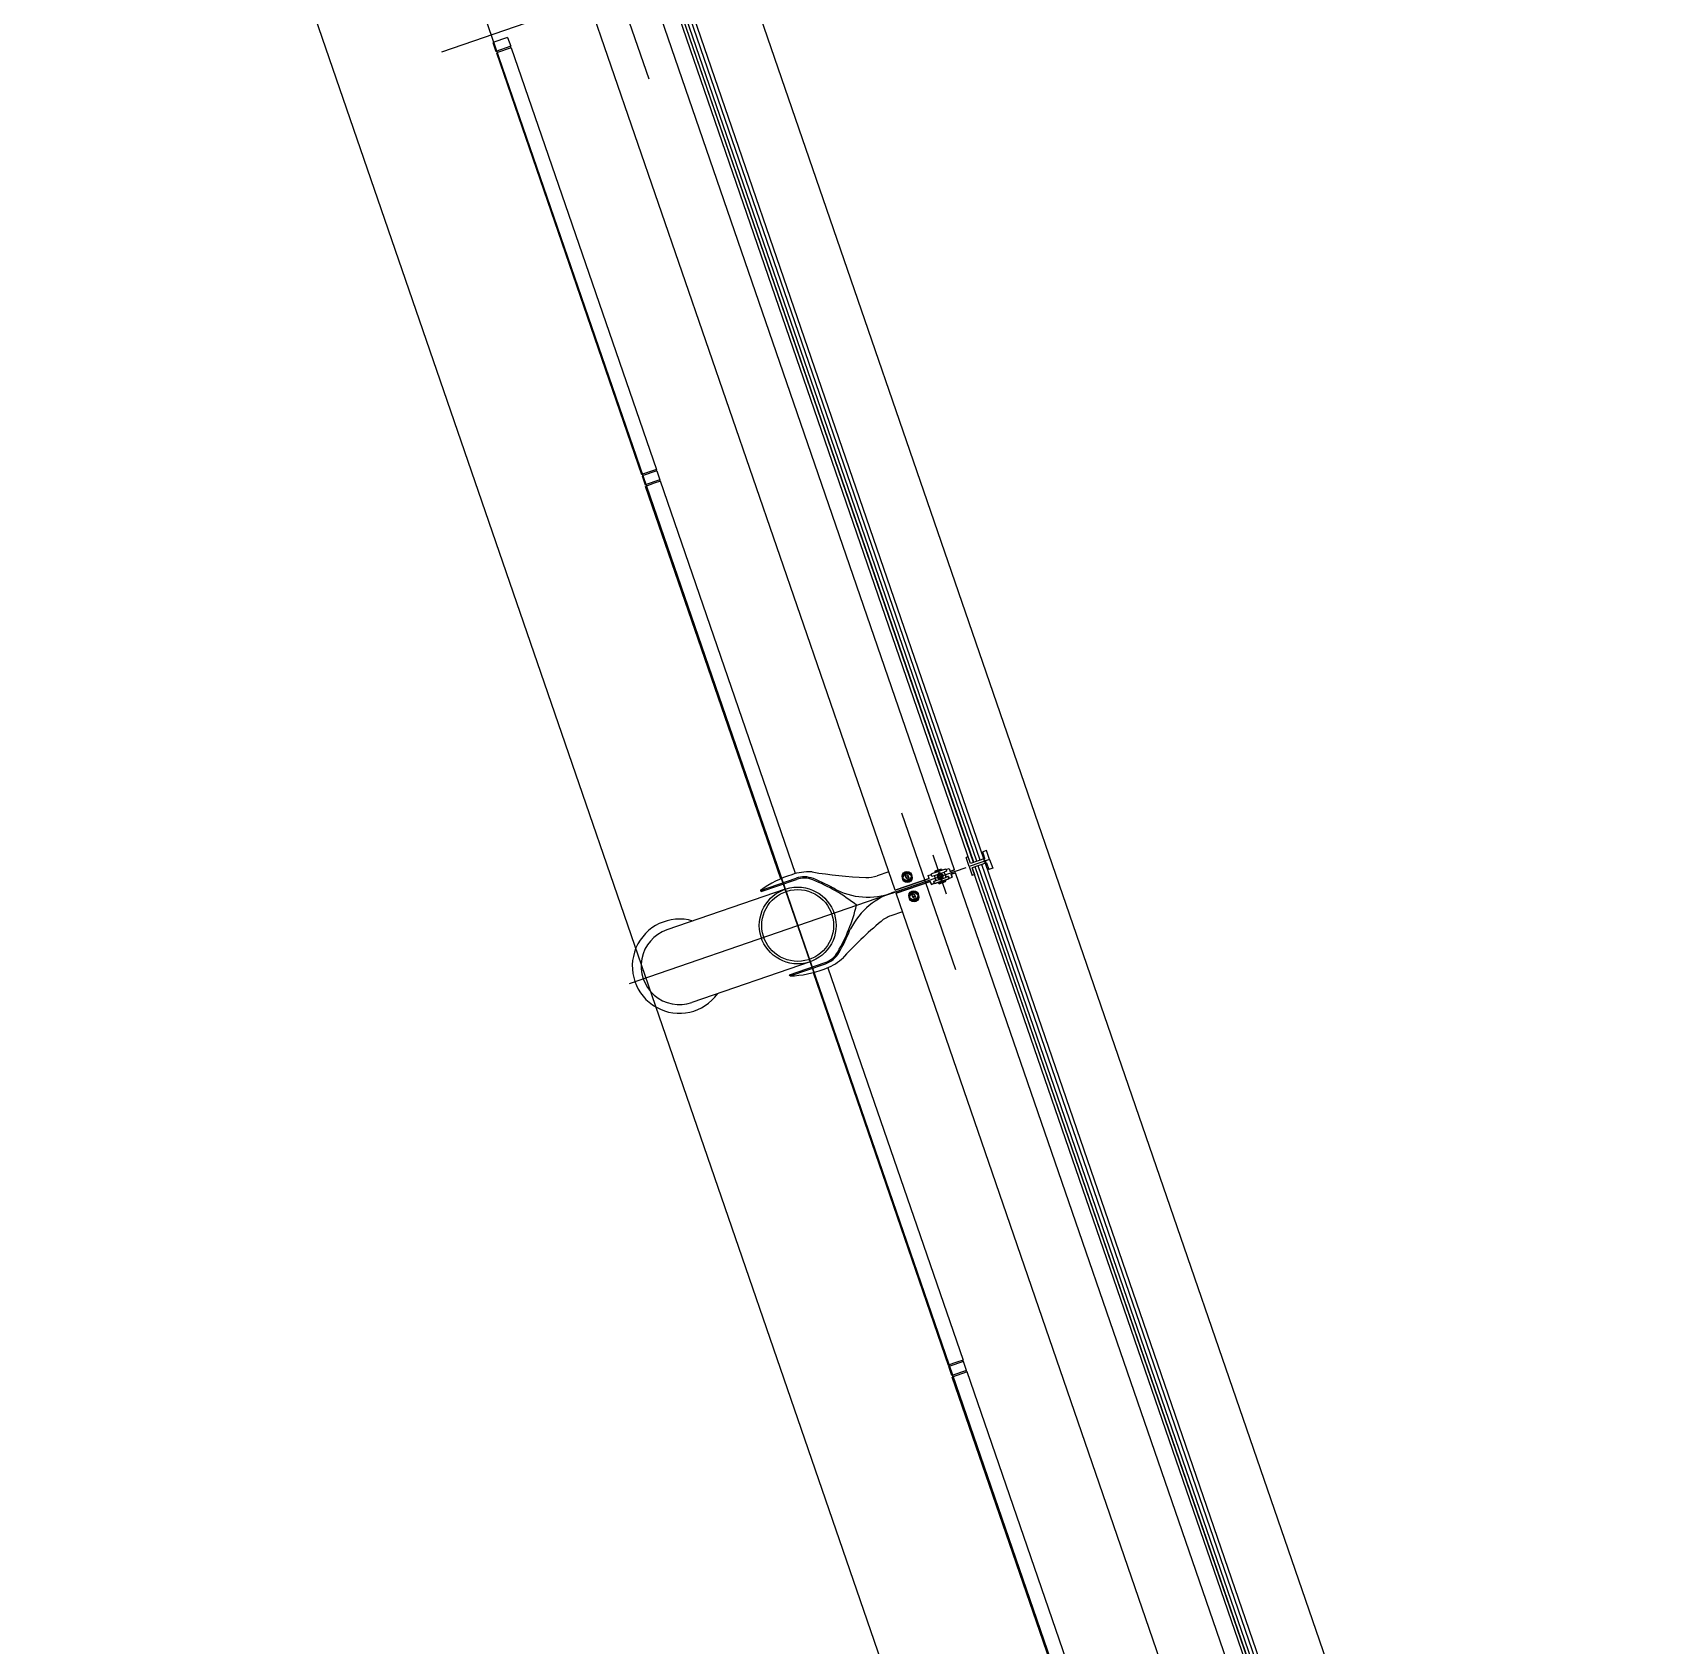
# Model space of a CAD drawing. Extents: x 809487 to 809680, y 818779 to 819225.
# Drawn here: x 809576.81 to 809581.99, y 819069.26 to 819074.4 of the extents above; entities that cross this region are included whole.
import ezdxf

# ---------------------------------------------------------------- set-up
doc = ezdxf.new("R2010")
doc.units = 0
for name, color, linetype in [('F-RC', 7, 'Continuous'), ('MAJ214__', 7, 'Continuous'), ('MAJ270__', 7, 'Continuous'), ('MAJ292__', 7, 'Continuous')]:
    doc.layers.add(name, color=color, linetype=linetype)

msp = doc.modelspace()

# ---------------------------------------------------------------- linework, layer by layer
at = {"layer": 'F-RC'}
for p, q in [((809578.3251, 819074.3805), (809578.2778, 819074.3642)), ((809578.2778, 819074.3642), (809578.2876, 819074.3358)), ((809578.3251, 819074.3805), (809578.3348, 819074.3521)), ((809578.3348, 819074.3521), (809578.2876, 819074.3358)), ((809578.3365, 819074.3474), (809578.2892, 819074.3311)), ((809578.2892, 819074.3311), (809578.7515, 819072.9885)), ((809578.2895, 819074.3365), (809578.2911, 819074.3318)), ((809578.333, 819074.3515), (809578.3346, 819074.3467)), ((809578.3365, 819074.3474), (809578.7988, 819073.0047)), ((809578.7988, 819073.0047), (809578.7515, 819072.9885)), ((809578.8004, 819073), (809578.7531, 819072.9837)), ((809578.7531, 819072.9837), (809578.7629, 819072.9554)), ((809578.7534, 819072.9891), (809578.755, 819072.9844)), ((809578.8102, 819072.9717), (809578.7629, 819072.9554)), ((809578.8118, 819072.9669), (809578.7922, 819072.9602)), ((809578.7969, 819073.0041), (809578.7985, 819072.9994)), ((809578.8004, 819073), (809578.8102, 819072.9717)), ((809578.8083, 819072.971), (809578.8099, 819072.9663)), ((809579.242, 819071.7174), (809578.8118, 819072.9669)), ((809578.7922, 819072.9602), (809578.7645, 819072.9506)), ((809579.1949, 819071.7007), (809578.7645, 819072.9506)), ((809578.7648, 819072.956), (809578.7664, 819072.9513)), ((809579.3452, 819071.4177), (809579.7755, 819070.1682)), ((809579.2978, 819071.4018), (809579.7282, 819070.1519)), ((809579.7558, 819070.1614), (809579.7282, 819070.1519)), ((809579.7771, 819070.1635), (809579.7298, 819070.1472)), ((809579.7396, 819070.1188), (809579.7298, 819070.1472)), ((809579.7317, 819070.1478), (809579.7301, 819070.1526)), ((809579.7869, 819070.1351), (809579.7396, 819070.1188)), ((809579.7885, 819070.1304), (809579.7412, 819070.1141)), ((809579.7431, 819070.1147), (809579.7415, 819070.1195)), ((809579.7755, 819070.1682), (809579.7558, 819070.1614)), ((809579.7752, 819070.1628), (809579.7736, 819070.1675)), ((809579.7869, 819070.1351), (809579.7771, 819070.1635)), ((809579.7866, 819070.1297), (809579.785, 819070.1344)), ((809580.2508, 819068.7877), (809579.7885, 819070.1304)), ((809580.2035, 819068.7715), (809579.7412, 819070.1141))]:
    msp.add_line(p, q, dxfattribs=at)
at = {"layer": 'MAJ214__'}
for p, q in [((809579.7482, 819071.7294), (809577.7965, 819077.3978)), ((809579.8089, 819071.7529), (809578.8371, 819074.5753)), ((809579.8096, 819071.7532), (809578.8378, 819074.5755)), ((809579.8191, 819071.7564), (809578.8473, 819074.5788)), ((809579.8304, 819071.7603), (809578.8586, 819074.5827)), ((809579.7193, 819071.7313), (809579.6753, 819071.7162)), ((809579.7193, 819071.7313), (809579.6753, 819071.7162)), ((809579.6851, 819071.7238), (809579.7068, 819071.7312)), ((809579.6851, 819071.7238), (809579.7068, 819071.7312)), ((809579.6857, 819071.725), (809579.6851, 819071.7238)), ((809579.6857, 819071.725), (809579.6851, 819071.7238)), ((809579.6851, 819071.7238), (809579.6861, 819071.7209)), ((809579.6851, 819071.7238), (809579.6861, 819071.7209)), ((809579.7056, 819071.7319), (809579.6857, 819071.725)), ((809579.7056, 819071.7319), (809579.6857, 819071.725)), ((809579.6861, 819071.7209), (809579.7078, 819071.7284)), ((809579.6861, 819071.7209), (809579.7078, 819071.7284)), ((809579.7055, 819071.7276), (809579.7061, 819071.7273)), ((809579.7055, 819071.7276), (809579.7061, 819071.7273)), ((809579.7056, 819071.7319), (809579.7068, 819071.7312)), ((809579.7056, 819071.7319), (809579.7068, 819071.7312)), ((809579.7063, 819071.7268), (809579.7061, 819071.7273)), ((809579.7063, 819071.7268), (809579.7061, 819071.7273)), ((809579.7068, 819071.7312), (809579.7078, 819071.7284)), ((809579.7068, 819071.7312), (809579.7078, 819071.7284)), ((809579.7228, 819071.7246), (809579.7152, 819071.722)), ((809579.7228, 819071.7246), (809579.7152, 819071.722)), ((809579.7204, 819071.7303), (809579.7308, 819071.7339)), ((809579.7204, 819071.7303), (809579.7308, 819071.7339)), ((809579.7308, 819071.7339), (809579.734, 819071.7245)), ((809579.7308, 819071.7339), (809579.734, 819071.7245)), ((809579.7482, 819071.7294), (809579.734, 819071.7245)), ((809579.734, 819071.7245), (809579.7482, 819071.7294)), ((809580.7856, 819068.9164), (809579.8138, 819071.7387)), ((809580.7863, 819068.9166), (809579.8145, 819071.739)), ((809580.7958, 819068.9199), (809579.824, 819071.7422)), ((809580.8071, 819068.9238), (809579.8353, 819071.7461)), ((809579.6679, 819071.7017), (809579.5591, 819071.6643)), ((809579.5591, 819071.6643), (809579.6679, 819071.7017)), ((809579.6711, 819071.6922), (809579.5624, 819071.6548)), ((809579.5624, 819071.6548), (809579.6711, 819071.6922)), ((809579.6646, 819071.7112), (809579.675, 819071.7147)), ((809579.6646, 819071.7112), (809579.675, 819071.7147)), ((809579.6679, 819071.7017), (809579.6646, 819071.7112)), ((809579.6679, 819071.7017), (809579.6646, 819071.7112)), ((809579.6711, 819071.6922), (809579.6744, 819071.6828)), ((809579.6744, 819071.6828), (809579.6711, 819071.6922)), ((809579.6744, 819071.6828), (809579.6848, 819071.6864)), ((809579.6848, 819071.6864), (809579.6744, 819071.6828)), ((809579.6767, 819071.7087), (809579.6843, 819071.7113)), ((809579.6767, 819071.7087), (809579.6843, 819071.7113)), ((809579.6824, 819071.6921), (809579.6899, 819071.6948)), ((809579.6899, 819071.6948), (809579.6824, 819071.6921)), ((809579.6844, 819071.7114), (809579.7152, 819071.722)), ((809579.6844, 819071.7114), (809579.7152, 819071.722)), ((809579.7298, 819071.7006), (809579.6859, 819071.6854)), ((809579.6884, 819071.7217), (809579.6881, 819071.7211)), ((809579.6884, 819071.7217), (809579.6881, 819071.7211)), ((809579.6883, 819071.7206), (809579.6881, 819071.7211)), ((809579.6883, 819071.7206), (809579.6881, 819071.7211)), ((809579.6901, 819071.6948), (809579.7209, 819071.7054)), ((809579.6901, 819071.6948), (809579.7209, 819071.7054)), ((809579.6973, 819071.6883), (809579.7191, 819071.6958)), ((809579.7191, 819071.6958), (809579.6973, 819071.6883)), ((809579.6983, 819071.6855), (809579.6973, 819071.6883)), ((809579.6973, 819071.6883), (809579.6983, 819071.6855)), ((809579.6983, 819071.6855), (809579.72, 819071.693)), ((809579.72, 819071.693), (809579.6983, 819071.6855)), ((809579.6996, 819071.6848), (809579.6983, 819071.6855)), ((809579.6996, 819071.6848), (809579.6983, 819071.6855)), ((809579.6989, 819071.6899), (809579.699, 819071.6894)), ((809579.6992, 819071.689), (809579.6989, 819071.6899)), ((809579.6997, 819071.6891), (809579.699, 819071.6894)), ((809579.7194, 819071.6917), (809579.6996, 819071.6848)), ((809579.6996, 819071.6848), (809579.7194, 819071.6917)), ((809579.7167, 819071.695), (809579.717, 819071.6956)), ((809579.7168, 819071.6961), (809579.717, 819071.6956)), ((809579.7172, 819071.6951), (809579.7168, 819071.6961)), ((809579.72, 819071.693), (809579.7191, 819071.6958)), ((809579.7191, 819071.6958), (809579.72, 819071.693)), ((809579.7194, 819071.6917), (809579.72, 819071.693)), ((809579.7194, 819071.6917), (809579.72, 819071.693)), ((809579.7285, 819071.708), (809579.7209, 819071.7054)), ((809579.7301, 819071.702), (809579.7405, 819071.7056)), ((809579.7301, 819071.702), (809579.7405, 819071.7056)), ((809579.7515, 819071.7199), (809579.7373, 819071.715)), ((809579.7373, 819071.715), (809579.7515, 819071.7199)), ((809579.7405, 819071.7056), (809579.7373, 819071.715)), ((809579.7373, 819071.715), (809579.7405, 819071.7056)), ((809581.7033, 819066.0515), (809579.7515, 819071.7199))]:
    msp.add_line(p, q, dxfattribs=at)
for points in [[(809579.1307, 819071.6638), (809579.2435, 819071.7027)], [(809579.6859, 819071.6854), (809579.7298, 819071.7006)], [(809579.2245, 819071.3914), (809579.3373, 819071.4302)]]:
    msp.add_lwpolyline(points, dxfattribs=at)
for centre, radius in [((809579.5966, 819071.7089), 0.0155), ((809579.5966, 819071.7089), 0.0135), ((809579.5983, 819071.7042), 0.0155), ((809579.5983, 819071.7042), 0.0135), ((809579.5966, 819071.7089), 0.0042), ((809579.5983, 819071.7042), 0.0042), ((809579.7026, 819071.7084), 0.006), ((809579.6178, 819071.6474), 0.0155), ((809579.6194, 819071.6427), 0.0155), ((809579.6178, 819071.6474), 0.0135), ((809579.6194, 819071.6427), 0.0135), ((809579.6178, 819071.6474), 0.0042), ((809579.6194, 819071.6427), 0.0042)]:
    msp.add_circle(centre, radius, dxfattribs=at)
for centre, radius, start, end in [((809579.2693, 819071.6278), 0.0792, 68.0376, 109), ((809579.0868, 819071.1754), 0.567, 59.8959, 68.0376), ((809579.7026, 819071.7084), 0.0095, 146.6949, 199.0001), ((809579.7026, 819071.7084), 0.0095, 146.6949, 251.3051), ((809579.7026, 819071.7084), 0.0095, 198.9999, 251.3051), ((809579.7026, 819071.7084), 0.006, 18.9999, 199.0001), ((809579.7026, 819071.7084), 0.006, 198.9999, 19.0001), ((809579.7026, 819071.7084), 0.0109, 101.1265, 116.8735), ((809579.7026, 819071.7084), 0.0109, 101.1265, 116.8735), ((809579.7026, 819071.7084), 0.0109, 281.1265, 296.8735), ((809579.7026, 819071.7084), 0.0109, 281.1265, 296.8735), ((809579.7026, 819071.7084), 0.0095, 18.9999, 72.8174), ((809579.7026, 819071.7084), 0.0095, 325.1826, 72.8174), ((809579.7026, 819071.7084), 0.0095, 325.1826, 19.0001), ((809579.3813, 819071.6832), 0.02, 239.8959, 251.3246), ((809579.4732, 819071.8729), 0.2307, 244.7688, 292.3227), ((809579.6232, 819071.4375), 0.2307, 105.6773, 153.2312), ((809579.6232, 819071.4375), 0.2307, 105.6773, 112.3227), ((809579.4732, 819071.8729), 0.2307, 285.6773, 292.3227), ((809578.8892, 819071.7493), 0.567, 329.9624, 338.1041), ((809579.4339, 819071.5304), 0.02, 146.6754, 158.1041), ((809579.3115, 819071.5051), 0.0792, 289, 329.9624)]:
    msp.add_arc(centre, radius, start, end, dxfattribs=at)
for points, degree in [([(809579.7193, 819071.7313), (809579.7193, 819071.7313), (809579.7193, 819071.7313), (809579.7194, 819071.7313), (809579.7195, 819071.7313), (809579.7195, 819071.7312), (809579.7196, 819071.7312), (809579.7196, 819071.7312), (809579.7196, 819071.7312), (809579.7197, 819071.7311), (809579.7197, 819071.7311), (809579.7198, 819071.7311), (809579.7198, 819071.731), (809579.7199, 819071.731), (809579.7199, 819071.7309), (809579.7199, 819071.7309)], 3), ([(809579.7193, 819071.7313), (809579.7193, 819071.7313), (809579.7193, 819071.7313), (809579.7194, 819071.7313), (809579.7195, 819071.7313), (809579.7195, 819071.7312), (809579.7196, 819071.7312), (809579.7196, 819071.7312), (809579.7196, 819071.7312), (809579.7197, 819071.7311), (809579.7197, 819071.7311), (809579.7198, 819071.7311), (809579.7198, 819071.731), (809579.7199, 819071.731), (809579.7199, 819071.7309), (809579.7199, 819071.7309)], 3), ([(809579.7199, 819071.7309), (809579.7203, 819071.7304), (809579.7207, 819071.7299), (809579.7213, 819071.7289), (809579.7216, 819071.7284), (809579.7222, 819071.7275), (809579.7224, 819071.727), (809579.7228, 819071.7262), (809579.723, 819071.7258), (809579.7231, 819071.7255)], 3), ([(809579.7199, 819071.7309), (809579.7203, 819071.7304), (809579.7207, 819071.7299), (809579.7213, 819071.7289), (809579.7216, 819071.7284), (809579.7222, 819071.7275), (809579.7224, 819071.727), (809579.7228, 819071.7262), (809579.723, 819071.7258), (809579.7231, 819071.7255)], 3), ([(809579.7232, 819071.7253), (809579.7232, 819071.7253), (809579.7232, 819071.7253), (809579.7232, 819071.7252), (809579.7232, 819071.7251), (809579.7232, 819071.7249), (809579.7231, 819071.7249), (809579.723, 819071.7247), (809579.723, 819071.7247), (809579.7229, 819071.7246), (809579.7228, 819071.7246), (809579.7228, 819071.7246), (809579.7228, 819071.7246), (809579.7228, 819071.7246)], 3), ([(809579.7232, 819071.7253), (809579.7232, 819071.7253), (809579.7232, 819071.7253), (809579.7232, 819071.7252), (809579.7232, 819071.7251), (809579.7232, 819071.7249), (809579.7231, 819071.7249), (809579.723, 819071.7247), (809579.723, 819071.7247), (809579.7229, 819071.7246), (809579.7228, 819071.7246), (809579.7228, 819071.7246), (809579.7228, 819071.7246), (809579.7228, 819071.7246)], 3), ([(809579.7232, 819071.7253), (809579.7231, 819071.7254), (809579.7231, 819071.7254), (809579.7231, 819071.7254), (809579.7231, 819071.7254), (809579.7231, 819071.7255), (809579.7231, 819071.7255), (809579.7231, 819071.7255)], 3), ([(809579.7232, 819071.7253), (809579.7231, 819071.7254), (809579.7231, 819071.7254), (809579.7231, 819071.7254), (809579.7231, 819071.7254), (809579.7231, 819071.7255), (809579.7231, 819071.7255), (809579.7231, 819071.7255)], 3), ([(809579.675, 819071.7154), (809579.675, 819071.7155), (809579.675, 819071.7155), (809579.675, 819071.7156), (809579.675, 819071.7157), (809579.675, 819071.7158), (809579.6751, 819071.7158), (809579.6751, 819071.7159), (809579.6751, 819071.7159), (809579.6751, 819071.716), (809579.6751, 819071.716), (809579.6752, 819071.716), (809579.6752, 819071.7161), (809579.6752, 819071.7161), (809579.6753, 819071.7161), (809579.6753, 819071.7162)], 3), ([(809579.675, 819071.7154), (809579.675, 819071.7155), (809579.675, 819071.7155), (809579.675, 819071.7156), (809579.675, 819071.7157), (809579.675, 819071.7158), (809579.6751, 819071.7158), (809579.6751, 819071.7159), (809579.6751, 819071.7159), (809579.6751, 819071.716), (809579.6751, 819071.716), (809579.6752, 819071.716), (809579.6752, 819071.7161), (809579.6752, 819071.7161), (809579.6753, 819071.7161), (809579.6753, 819071.7162)], 3), ([(809579.6758, 819071.7093), (809579.6757, 819071.7096), (809579.6756, 819071.7099), (809579.6754, 819071.7108), (809579.6753, 819071.7113), (809579.6752, 819071.7124), (809579.6751, 819071.713), (809579.675, 819071.7142), (809579.675, 819071.7148), (809579.675, 819071.7154)], 3), ([(809579.6758, 819071.7093), (809579.6757, 819071.7096), (809579.6756, 819071.7099), (809579.6754, 819071.7108), (809579.6753, 819071.7113), (809579.6752, 819071.7124), (809579.6751, 819071.713), (809579.675, 819071.7142), (809579.675, 819071.7148), (809579.675, 819071.7154)], 3), ([(809579.6758, 819071.7093), (809579.6758, 819071.7092), (809579.6758, 819071.7092), (809579.6759, 819071.7092), (809579.6759, 819071.7091), (809579.6759, 819071.7091), (809579.6759, 819071.7091), (809579.6759, 819071.7091)], 3), ([(809579.6758, 819071.7093), (809579.6758, 819071.7092), (809579.6758, 819071.7092), (809579.6759, 819071.7092), (809579.6759, 819071.7091), (809579.6759, 819071.7091), (809579.6759, 819071.7091), (809579.6759, 819071.7091)], 3), ([(809579.6767, 819071.7087), (809579.6767, 819071.7087), (809579.6767, 819071.7087), (809579.6766, 819071.7087), (809579.6766, 819071.7087), (809579.6765, 819071.7087), (809579.6765, 819071.7087), (809579.6763, 819071.7087), (809579.6763, 819071.7087), (809579.6761, 819071.7088), (809579.6761, 819071.7088), (809579.676, 819071.7089), (809579.6759, 819071.709), (809579.6759, 819071.7091)], 3), ([(809579.6767, 819071.7087), (809579.6767, 819071.7087), (809579.6767, 819071.7087), (809579.6766, 819071.7087), (809579.6766, 819071.7087), (809579.6765, 819071.7087), (809579.6765, 819071.7087), (809579.6763, 819071.7087), (809579.6763, 819071.7087), (809579.6761, 819071.7088), (809579.6761, 819071.7088), (809579.676, 819071.7089), (809579.6759, 819071.709), (809579.6759, 819071.7091)], 3), ([(809579.6824, 819071.6921), (809579.6824, 819071.6921), (809579.6824, 819071.6921), (809579.6823, 819071.6921), (809579.6823, 819071.6921), (809579.6822, 819071.6921), (809579.6822, 819071.692), (809579.6821, 819071.692), (809579.682, 819071.6919), (809579.682, 819071.6918), (809579.682, 819071.6917), (809579.6819, 819071.6915), (809579.682, 819071.6915), (809579.682, 819071.6914)], 3), ([(809579.682, 819071.6914), (809579.682, 819071.6914), (809579.682, 819071.6914), (809579.6819, 819071.6915), (809579.6819, 819071.6916), (809579.682, 819071.6918), (809579.682, 819071.6919), (809579.6821, 819071.692), (809579.6821, 819071.692), (809579.6822, 819071.6921), (809579.6823, 819071.6921), (809579.6824, 819071.6921), (809579.6824, 819071.6921), (809579.6824, 819071.6921)], 3), ([(809579.6821, 819071.6912), (809579.682, 819071.6912), (809579.682, 819071.6912), (809579.682, 819071.6913), (809579.682, 819071.6913), (809579.682, 819071.6914), (809579.682, 819071.6914), (809579.682, 819071.6914)], 3), ([(809579.682, 819071.6914), (809579.682, 819071.6914), (809579.682, 819071.6913), (809579.682, 819071.6913), (809579.682, 819071.6913), (809579.682, 819071.6912), (809579.682, 819071.6912), (809579.6821, 819071.6912)], 3), ([(809579.6821, 819071.6912), (809579.6822, 819071.6909), (809579.6823, 819071.6906), (809579.6827, 819071.6897), (809579.6829, 819071.6893), (809579.6835, 819071.6883), (809579.6838, 819071.6878), (809579.6845, 819071.6868), (809579.6848, 819071.6863), (809579.6852, 819071.6858)], 3), ([(809579.6852, 819071.6858), (809579.6848, 819071.6863), (809579.6845, 819071.6868), (809579.6838, 819071.6878), (809579.6835, 819071.6883), (809579.6829, 819071.6893), (809579.6827, 819071.6897), (809579.6823, 819071.6906), (809579.6822, 819071.6909), (809579.6821, 819071.6912)], 3), ([(809579.6843, 819071.7113), (809579.6843, 819071.7113), (809579.6844, 819071.7113), (809579.6844, 819071.7114)], 2), ([(809579.6843, 819071.7113), (809579.6843, 819071.7113), (809579.6844, 819071.7113), (809579.6844, 819071.7114)], 2), ([(809579.6843, 819071.7113), (809579.6843, 819071.7113), (809579.6843, 819071.7113), (809579.6843, 819071.7111), (809579.6844, 819071.7109), (809579.6845, 819071.7104), (809579.6846, 819071.71), (809579.6847, 819071.7087), (809579.6849, 819071.7077), (809579.6853, 819071.7054), (809579.6856, 819071.7042), (809579.6861, 819071.7029), (809579.6861, 819071.7028), (809579.6861, 819071.7027)], 3), ([(809579.6843, 819071.7113), (809579.6843, 819071.7113), (809579.6843, 819071.7113), (809579.6843, 819071.7111), (809579.6844, 819071.7109), (809579.6845, 819071.7104), (809579.6846, 819071.71), (809579.6847, 819071.7087), (809579.6849, 819071.7077), (809579.6853, 819071.7054), (809579.6856, 819071.7042), (809579.6864, 819071.7019), (809579.6868, 819071.7008), (809579.6878, 819071.6987), (809579.6884, 819071.6978), (809579.6891, 819071.6965), (809579.6894, 819071.696), (809579.6897, 819071.6954), (809579.6898, 819071.6951), (809579.6899, 819071.6949), (809579.6899, 819071.6948), (809579.6899, 819071.6948)], 3), ([(809579.6852, 819071.6858), (809579.6852, 819071.6858), (809579.6853, 819071.6857), (809579.6853, 819071.6857), (809579.6854, 819071.6856), (809579.6854, 819071.6856), (809579.6855, 819071.6856), (809579.6855, 819071.6855), (809579.6855, 819071.6855), (809579.6856, 819071.6855), (809579.6856, 819071.6855), (809579.6857, 819071.6854), (809579.6857, 819071.6854), (809579.6858, 819071.6854), (809579.6858, 819071.6854), (809579.6859, 819071.6854)], 3), ([(809579.6859, 819071.6854), (809579.6858, 819071.6854), (809579.6858, 819071.6854), (809579.6857, 819071.6854), (809579.6857, 819071.6854), (809579.6856, 819071.6855), (809579.6856, 819071.6855), (809579.6855, 819071.6855), (809579.6855, 819071.6855), (809579.6854, 819071.6856), (809579.6854, 819071.6856), (809579.6853, 819071.6857), (809579.6853, 819071.6857), (809579.6853, 819071.6857), (809579.6852, 819071.6858), (809579.6852, 819071.6858)], 3), ([(809579.6899, 819071.6948), (809579.6899, 819071.6948), (809579.6899, 819071.6948), (809579.6899, 819071.6949), (809579.6898, 819071.6951), (809579.6896, 819071.6957), (809579.6894, 819071.696), (809579.6887, 819071.6971), (809579.6882, 819071.698), (809579.6872, 819071.7001), (809579.6867, 819071.7012), (809579.6862, 819071.7025), (809579.6862, 819071.7026), (809579.6861, 819071.7027)], 3), ([(809579.6899, 819071.6948), (809579.69, 819071.6948), (809579.6901, 819071.6948), (809579.6901, 819071.6948)], 2), ([(809579.6901, 819071.6948), (809579.6901, 819071.6948), (809579.69, 819071.6948), (809579.6899, 819071.6948)], 2), ([(809579.6901, 819071.6948), (809579.6901, 819071.6948), (809579.69, 819071.6948), (809579.6899, 819071.6948)], 2), ([(809579.6955, 819071.7149), (809579.6955, 819071.7149), (809579.6955, 819071.7148), (809579.6954, 819071.7148), (809579.6954, 819071.7147), (809579.6952, 819071.7145), (809579.6951, 819071.7143), (809579.6949, 819071.7139), (809579.6947, 819071.7137), (809579.6946, 819071.7136)], 3), ([(809579.6955, 819071.7149), (809579.6955, 819071.7149), (809579.6955, 819071.7148), (809579.6954, 819071.7148), (809579.6954, 819071.7147), (809579.6952, 819071.7145), (809579.6951, 819071.7143), (809579.6949, 819071.7139), (809579.6947, 819071.7137), (809579.6946, 819071.7136)], 3), ([(809579.6976, 819071.7181), (809579.6965, 819071.7164), (809579.6955, 819071.7149)], 2), ([(809579.6976, 819071.7181), (809579.6965, 819071.7164), (809579.6955, 819071.7149)], 2), ([(809579.701, 819071.6989), (809579.701, 819071.6989), (809579.701, 819071.6989), (809579.7009, 819071.6989), (809579.7008, 819071.6989), (809579.7005, 819071.699), (809579.7003, 819071.6991), (809579.6999, 819071.6992), (809579.6997, 819071.6993), (809579.6995, 819071.6994)], 3), ([(809579.6995, 819071.6994), (809579.6997, 819071.6993), (809579.6999, 819071.6992), (809579.7003, 819071.6991), (809579.7005, 819071.699), (809579.7008, 819071.6989), (809579.7009, 819071.6989), (809579.701, 819071.6989), (809579.701, 819071.6989), (809579.701, 819071.6989)], 3), ([(809579.7041, 819071.7179), (809579.7024, 819071.7184), (809579.7005, 819071.7191)], 2), ([(809579.7041, 819071.7179), (809579.7024, 819071.7184), (809579.7005, 819071.7191)], 2), ([(809579.7047, 819071.6976), (809579.7027, 819071.6983), (809579.701, 819071.6989)], 2), ([(809579.701, 819071.6989), (809579.7027, 819071.6983), (809579.7047, 819071.6976)], 2), ([(809579.7056, 819071.7174), (809579.7054, 819071.7174), (809579.7052, 819071.7175), (809579.7048, 819071.7176), (809579.7046, 819071.7177), (809579.7044, 819071.7178), (809579.7043, 819071.7178), (809579.7042, 819071.7178), (809579.7042, 819071.7179), (809579.7041, 819071.7179)], 3), ([(809579.7056, 819071.7174), (809579.7054, 819071.7174), (809579.7052, 819071.7175), (809579.7048, 819071.7176), (809579.7046, 819071.7177), (809579.7044, 819071.7178), (809579.7043, 819071.7178), (809579.7042, 819071.7178), (809579.7042, 819071.7179), (809579.7041, 819071.7179)], 3), ([(809579.7096, 819071.7018), (809579.7087, 819071.7003), (809579.7075, 819071.6986)], 2), ([(809579.7075, 819071.6986), (809579.7087, 819071.7003), (809579.7096, 819071.7018)], 2), ([(809579.7105, 819071.7031), (809579.7104, 819071.703), (809579.7103, 819071.7028), (809579.71, 819071.7024), (809579.7099, 819071.7023), (809579.7098, 819071.702), (809579.7097, 819071.702), (809579.7097, 819071.7019), (809579.7097, 819071.7019), (809579.7096, 819071.7018)], 3), ([(809579.7096, 819071.7018), (809579.7097, 819071.7019), (809579.7097, 819071.7019), (809579.7097, 819071.702), (809579.7098, 819071.702), (809579.7099, 819071.7023), (809579.71, 819071.7024), (809579.7103, 819071.7028), (809579.7104, 819071.703), (809579.7105, 819071.7031)], 3), ([(809579.719, 819071.714), (809579.7187, 819071.715), (809579.7182, 819071.716), (809579.7173, 819071.718), (809579.7168, 819071.7189), (809579.716, 819071.7202), (809579.7158, 819071.7207), (809579.7154, 819071.7214), (809579.7153, 819071.7216), (809579.7152, 819071.7218), (809579.7152, 819071.7219), (809579.7152, 819071.722)], 3), ([(809579.7209, 819071.7054), (809579.7209, 819071.7054), (809579.7209, 819071.7054), (809579.7208, 819071.7056), (809579.7208, 819071.7058), (809579.7206, 819071.7064), (809579.7206, 819071.7068), (809579.7204, 819071.708), (809579.7202, 819071.709), (809579.7198, 819071.7113), (809579.7195, 819071.7125), (809579.7187, 819071.7148), (809579.7183, 819071.7159), (809579.7173, 819071.718), (809579.7168, 819071.7189), (809579.716, 819071.7202), (809579.7158, 819071.7207), (809579.7154, 819071.7214), (809579.7153, 819071.7216), (809579.7152, 819071.7218), (809579.7152, 819071.7219), (809579.7152, 819071.722)], 3), ([(809579.719, 819071.714), (809579.7193, 819071.713), (809579.7196, 819071.712), (809579.7201, 819071.7098), (809579.7203, 819071.7088), (809579.7205, 819071.7073), (809579.7206, 819071.7067), (809579.7207, 819071.706), (809579.7208, 819071.7058), (809579.7208, 819071.7055), (809579.7209, 819071.7055), (809579.7209, 819071.7054)], 3), ([(809579.7285, 819071.708), (809579.7278, 819071.7078), (809579.7272, 819071.7076), (809579.7256, 819071.707), (809579.7247, 819071.7067), (809579.7231, 819071.7062), (809579.7225, 819071.706), (809579.7216, 819071.7056), (809579.7212, 819071.7055), (809579.7209, 819071.7054)], 3), ([(809579.7285, 819071.708), (809579.7276, 819071.7077), (809579.7267, 819071.7074), (809579.7258, 819071.7071), (809579.7246, 819071.7067), (809579.7233, 819071.7062), (809579.722, 819071.7058), (809579.7216, 819071.7057), (809579.7213, 819071.7055), (809579.7209, 819071.7054)], 3), ([(809579.7292, 819071.7077), (809579.7292, 819071.7077), (809579.7292, 819071.7077), (809579.7292, 819071.7078), (809579.7291, 819071.7079), (809579.729, 819071.708), (809579.7289, 819071.708), (809579.7288, 819071.708), (809579.7287, 819071.7081), (809579.7286, 819071.7081), (809579.7285, 819071.708), (809579.7285, 819071.708), (809579.7285, 819071.708), (809579.7285, 819071.708)], 3), ([(809579.7285, 819071.708), (809579.7285, 819071.708), (809579.7285, 819071.708), (809579.7285, 819071.708), (809579.7286, 819071.708), (809579.7286, 819071.7081), (809579.7287, 819071.7081), (809579.7288, 819071.7081), (809579.7289, 819071.708), (809579.729, 819071.708), (809579.7291, 819071.7079), (809579.7292, 819071.7078), (809579.7292, 819071.7077), (809579.7292, 819071.7077)], 3), ([(809579.7292, 819071.7077), (809579.7292, 819071.7076), (809579.7293, 819071.7076), (809579.7293, 819071.7076), (809579.7293, 819071.7076), (809579.7293, 819071.7075), (809579.7293, 819071.7075), (809579.7293, 819071.7075)], 3), ([(809579.7293, 819071.7075), (809579.7293, 819071.7075), (809579.7293, 819071.7075), (809579.7293, 819071.7076), (809579.7293, 819071.7076), (809579.7293, 819071.7076), (809579.7292, 819071.7076), (809579.7292, 819071.7077)], 3), ([(809579.7301, 819071.7013), (809579.7301, 819071.7019), (809579.7301, 819071.7025), (809579.73, 819071.7037), (809579.73, 819071.7043), (809579.7298, 819071.7054), (809579.7297, 819071.7059), (809579.7295, 819071.7068), (809579.7294, 819071.7071), (809579.7293, 819071.7075)], 3), ([(809579.7293, 819071.7075), (809579.7294, 819071.7071), (809579.7295, 819071.7068), (809579.7297, 819071.7059), (809579.7298, 819071.7054), (809579.73, 819071.7043), (809579.73, 819071.7037), (809579.7301, 819071.7025), (809579.7301, 819071.7019), (809579.7301, 819071.7013)], 3), ([(809579.7298, 819071.7006), (809579.7299, 819071.7006), (809579.7299, 819071.7006), (809579.73, 819071.7007), (809579.73, 819071.7007), (809579.73, 819071.7008), (809579.73, 819071.7008), (809579.7301, 819071.7009), (809579.7301, 819071.7009), (809579.7301, 819071.701), (809579.7301, 819071.701), (809579.7301, 819071.7011), (809579.7301, 819071.7011), (809579.7301, 819071.7012), (809579.7301, 819071.7013), (809579.7301, 819071.7013)], 3), ([(809579.7301, 819071.7013), (809579.7301, 819071.7012), (809579.7301, 819071.7012), (809579.7301, 819071.7011), (809579.7301, 819071.701), (809579.7301, 819071.701), (809579.7301, 819071.7009), (809579.7301, 819071.7009), (809579.7301, 819071.7008), (809579.73, 819071.7008), (809579.73, 819071.7007), (809579.73, 819071.7007), (809579.73, 819071.7006), (809579.7299, 819071.7006), (809579.7299, 819071.7006), (809579.7298, 819071.7006)], 3)]:
    msp.add_open_spline(points, degree=degree, dxfattribs=at)
at = {"layer": 'MAJ270__'}
for p, q in [((809577.2954, 819077.2252), (809579.2488, 819071.5521)), ((809576.812, 819077.0588), (809580.9185, 819065.1325)), ((809578.7755, 819074.2473), (809578.6038, 819074.7459)), ((809578.1151, 819074.3346), (809579.0733, 819074.6645)), ((809579.7522, 819071.4107), (809579.5805, 819071.9093)), ((809579.6789, 819071.777), (809579.7217, 819071.6528)), ((809578.7128, 819071.3675), (809579.7848, 819071.7367)), ((809579.1892, 819071.725), (809579.3066, 819071.3841)), ((809579.842, 819071.7643), (809579.8469, 819071.7501)), ((809579.8469, 819071.7501), (809579.842, 819071.7643)), ((809579.842, 819071.7643), (809579.8469, 819071.7501)), ((809579.3083, 819071.3792), (809579.1909, 819071.7201)), ((809579.2488, 819071.5521), (809581.2022, 819065.879))]:
    msp.add_line(p, q, dxfattribs=at)
msp.add_circle((809579.8444, 819071.7572), 0.003, dxfattribs=at)
msp.add_circle((809579.8444, 819071.7572), 0.003, dxfattribs=at)
at = {"layer": 'MAJ292__'}
for p, q in [((809581.987, 819066.1492), (809578.0801, 819077.4954)), ((809579.5591, 819071.6643), (809577.6073, 819077.3326)), ((809579.7995, 819071.7497), (809578.8276, 819074.572)), ((809579.842, 819071.7643), (809578.8702, 819074.5867)), ((809579.8503, 819071.791), (809579.838, 819071.7867)), ((809579.8453, 819071.7655), (809579.838, 819071.7867)), ((809579.8601, 819071.7626), (809579.8503, 819071.791)), ((809579.7921, 819071.7709), (809579.7848, 819071.7684)), ((809579.7946, 819071.74), (809579.7848, 819071.7684)), ((809579.7995, 819071.7497), (809579.7921, 819071.7709)), ((809579.8601, 819071.7626), (809579.7946, 819071.74)), ((809579.8601, 819071.7626), (809579.7946, 819071.74)), ((809579.7946, 819071.74), (809579.8043, 819071.7117)), ((809579.8453, 819071.7654), (809579.7995, 819071.7497)), ((809579.8502, 819071.7513), (809579.8043, 819071.7355)), ((809580.7762, 819068.9131), (809579.8043, 819071.7355)), ((809579.8043, 819071.7355), (809579.8117, 819071.7142)), ((809580.8187, 819068.9277), (809579.847, 819071.7498)), ((809579.8502, 819071.7513), (809579.8576, 819071.73)), ((809579.8698, 819071.7342), (809579.8576, 819071.73)), ((809579.8601, 819071.7626), (809579.8698, 819071.7342)), ((809579.8117, 819071.7142), (809579.8043, 819071.7117)), ((809579.209, 819071.6677), (809578.8323, 819071.538)), ((809581.5142, 819065.9864), (809579.5624, 819071.6548)), ((809579.2886, 819071.4365), (809578.9119, 819071.3068))]:
    msp.add_line(p, q, dxfattribs=at)
for points in [[(809579.5388, 819071.7234), (809579.502, 819071.7107)], [(809579.1307, 819071.6638), (809579.1321, 819071.6599), (809579.2449, 819071.6987)], [(809579.5828, 819071.5957), (809579.5459, 819071.583)], [(809579.2245, 819071.3914), (809579.2231, 819071.3953), (809579.3359, 819071.4342)]]:
    msp.add_lwpolyline(points, dxfattribs=at)
for radius in [0.1223, 0.1143]:
    msp.add_circle((809579.2488, 819071.5521), radius, dxfattribs=at)
for centre, radius, start, end in [((809579.2853, 819071.5505), 0.1724, 87.6039, 108.7249), ((809579.2916, 819071.7028), 0.02, 80.5742, 87.6039), ((809579.5144, 819073.0446), 1.3402, 260.5742, 267.9216), ((809579.3308, 819071.3898), 0.3393, 107.2939, 126.1393), ((809579.2693, 819071.6278), 0.075, 68.0376, 109), ((809579.0868, 819071.1754), 0.5628, 51.6321, 68.0376), ((809579.4694, 819071.8052), 0.1, 267.9216, 289), ((809578.8721, 819071.4224), 0.15, 73.5874, 324.4126), ((809578.8892, 819071.7493), 0.5628, 329.9624, 346.3679), ((809579.5785, 819071.4885), 0.1, 109, 130.0784), ((809578.8721, 819071.4224), 0.1223, 108.9976, 289.0023), ((809580.377, 819070.5395), 1.3402, 130.0784, 137.4258), ((809579.3115, 819071.5051), 0.075, 289, 329.9624), ((809579.2135, 819071.7305), 0.3393, 271.8607, 290.7061), ((809579.2766, 819071.5758), 0.1724, 289.2751, 310.3961), ((809579.3753, 819071.4598), 0.02, 310.3961, 317.4258)]:
    msp.add_arc(centre, radius, start, end, dxfattribs=at)

doc.saveas('drawing.dxf')
